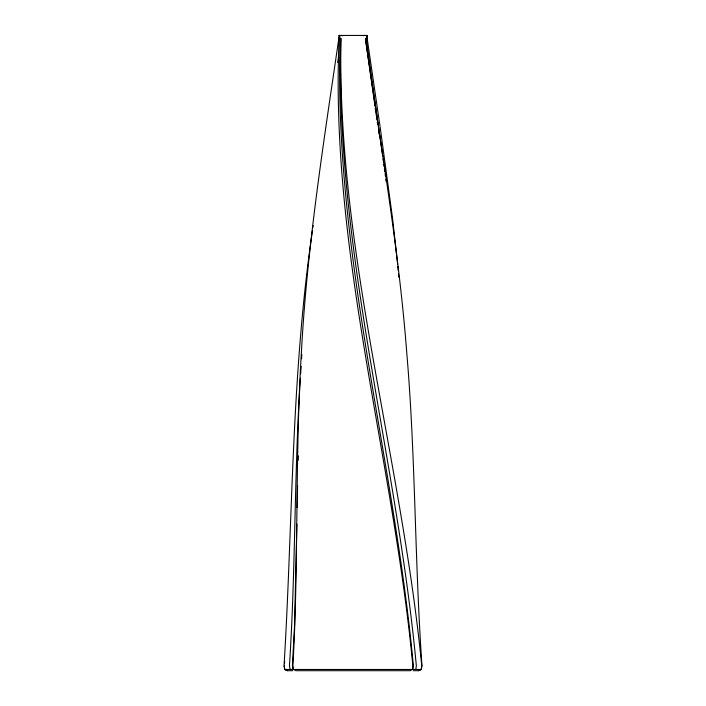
<?xml version="1.0" encoding="UTF-8"?>
<svg xmlns="http://www.w3.org/2000/svg" width="706" height="706" viewBox="0 0 706 706"><rect width="100%" height="100%" fill="white"/><g stroke="black" fill="none" stroke-linecap="round" stroke-linejoin="round"><path stroke-width="1.06" d="M340.813 38.327L340.813 38.706C335.288 250.621 396.807 456.076 416.337 665.767L415.825 669.464L412.41 669.464L284.721 669.464L284.033 665.776C292.893 520.772 291.216 374.895 312.431 230.836M340.204 38.327L340.204 38.706C332.879 250.577 394.098 456.164 413.363 665.767L412.886 669.464M296.864 524.179L294.552 625.534L292.399 665.767L293.052 669.464M297.155 507.649L297.579 485.613M298.188 460.277L298.294 455.873M340.495 76.08L340.574 73.901M300.394 378.178C294.102 473.929 295.699 570.016 289.442 665.767L290.122 669.464M300.659 373.871L301.118 366.343M301.568 358.816L301.833 354.518M284.483 663.658L284.721 661.548M312.855 227.614L313.129 225.461M413.266 670.7L418.57 670.7L421.226 669.464L421.747 665.776C401.193 455.935 336.965 250.886 340.927 38.706L338.792 38.706C323.489 143.609 306.766 248.512 301.285 354.518C294.958 458.168 298.762 562.117 292.902 665.776L293.528 669.464L295.893 670.7L410.107 670.7L412.41 669.464L412.842 665.776C393.065 456.208 329.755 250.745 339.092 38.706L339.251 35.441L338.862 38.327M337.803 62.446L338.598 57.115M363.228 35.644L364.481 35.424M363.44 35.644L364.711 35.415M418.57 670.7L421.279 669.464L421.967 665.776L421.694 661.548C414.722 559.311 415.552 456.667 406.903 354.518C398.855 248.547 380.357 143.812 365.408 38.706L367.146 38.327L380.357 128.668L392.633 219.01L397.637 264.176M364.967 35.441L366.432 35.441L366.538 38.327M366.14 35.441L367.023 35.441L367.138 38.327M340.751 35.441L365.249 35.441M367.023 35.441L366.943 40.886M415.825 669.464L421.226 669.464M284.721 669.464L287.43 670.7L292.734 670.7M338.977 35.441L339.86 35.441L339.745 38.327M339.568 35.441L341.033 35.441M341.289 35.415L341.519 35.424M341.651 35.6L342.772 35.644M287.43 670.7L284.774 669.464L284.253 665.776M374.965 106.085L365.452 38.327M375.283 108.239L376.377 115.766M376.686 117.911L376.995 120.064M377.313 122.217L377.622 124.371M378.707 131.898L379.016 134.043M382.714 156.635L366.052 38.327M383.014 158.779L383.473 162.009M383.773 164.163L384.073 166.307M384.373 168.46L384.823 171.69M385.123 173.835L385.405 175.988M385.82 179.218L386.094 181.363M397.831 266.33L398.21 270.627M398.502 273.857L398.793 277.079"/></g></svg>
